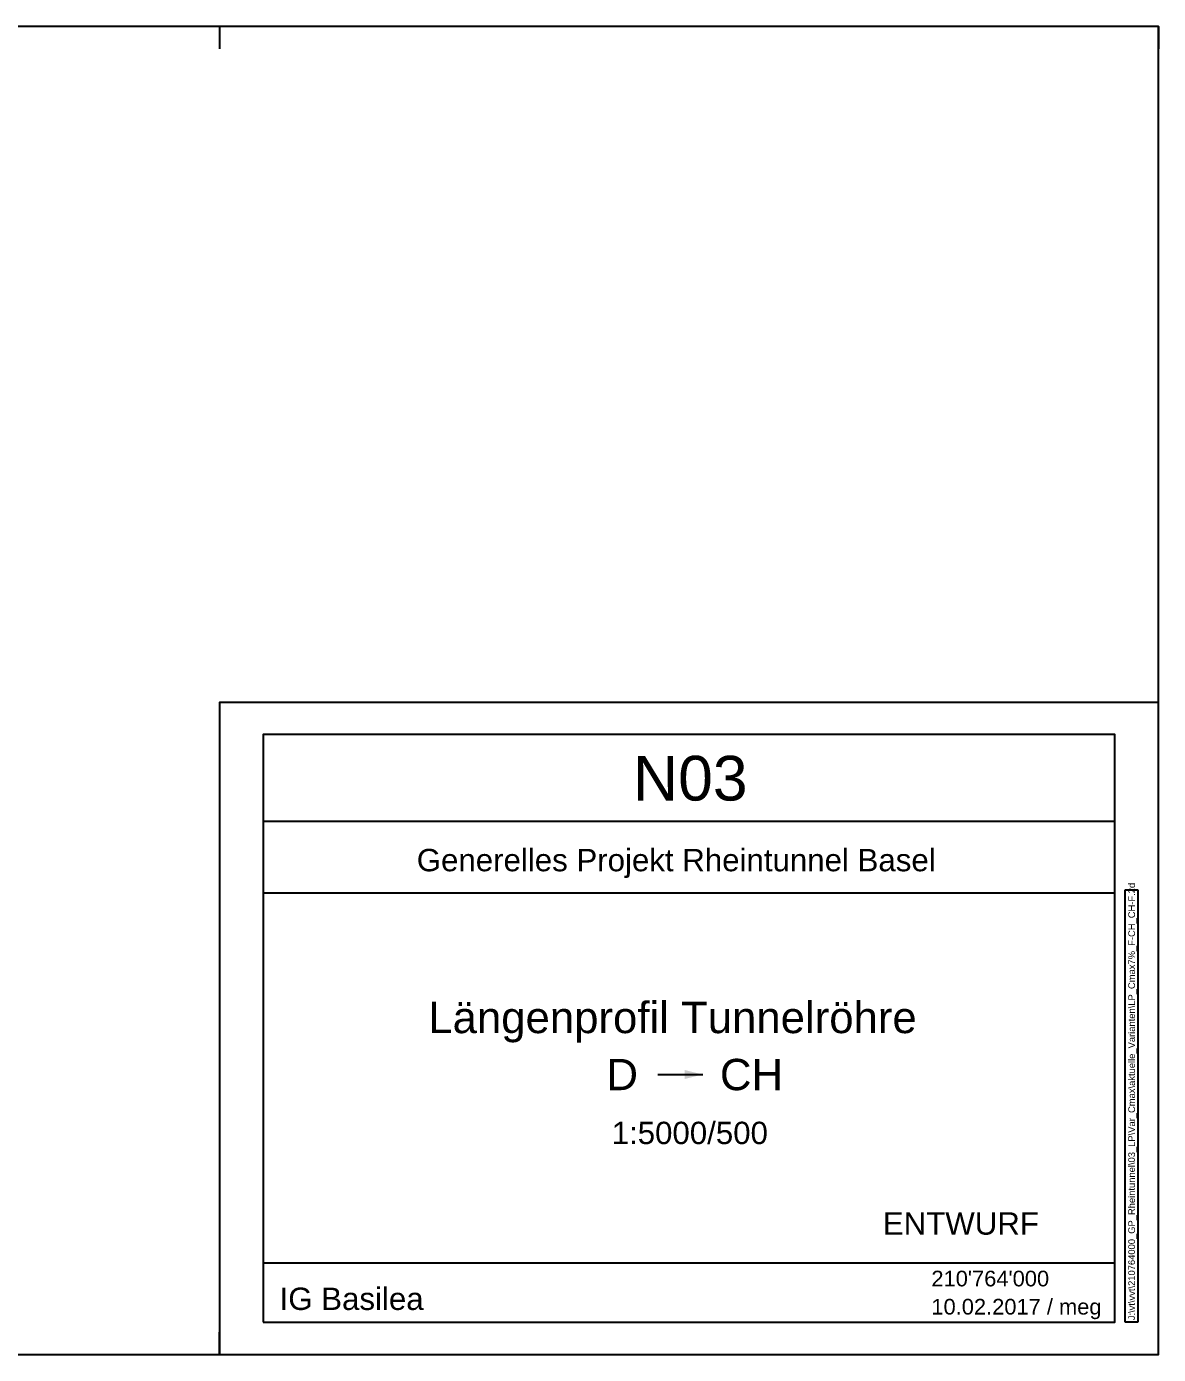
# Model space of a CAD drawing. Extents: x 2613415 to 2620765, y 1261452 to 1268028.
# Drawn here: x 2619474 to 2620740, y 1266543 to 1268028 of the extents above; entities that cross this region are included whole.
import ezdxf

# ---------------------------------------------------------------- set-up
doc = ezdxf.new("R2010")
doc.units = 0
doc.header["$LTSCALE"] = 5
doc.layers.get('0').update_dxf_attribs({"color": 1, "linetype": 'CONTINUOUS'})
doc.layers.add('TB', color=7, linetype='CONTINUOUS')
doc.styles.add('ARIAL', font='')
doc.styles.get("Standard").update_dxf_attribs({"font": 'MONOTXT'})
doc.styles.get('ARIAL').set_extended_font_data('Arial')

# ---------------------------------------------------------------- blocks, each defined once
blk = doc.blocks.new('CDWK_EXTR_2')
at = {"color": 0}
blk.add_solid([(0, 0), (2, 0.5), (2, -0.5)], dxfattribs=at)

msp = doc.modelspace()

# ---------------------------------------------------------------- linework, layer by layer
at = {"layer": 'TB', "color": 7, "linetype": 'CONTINUOUS'}
for p, q in [((2619689.6, 1268027.6, 3), (2619689.6, 1268002.6, 3)), ((2620739.6, 1268027.6, 3), (2620714.6, 1268027.6, 3)), ((2620739.6, 1268027.6, 3), (2620739.6, 1268002.6, 3)), ((2619738.3, 1267139.1), (2620691, 1267139.1)), ((2620717.1, 1267061.9), (2620702.1, 1267061.9)), ((2620702.1, 1267061.9), (2620702.1, 1266579)), ((2620717.1, 1266579), (2620717.1, 1267061.9)), ((2619738.3, 1267058.9), (2620691, 1267058.9)), ((2620179.6, 1266855.6, 2.5), (2620229.9, 1266855.6, 2.5)), ((2619738.3, 1266645), (2620691, 1266645)), ((2620702.1, 1266579), (2620717.1, 1266579)), ((2619689.6, 1266542.6, 3), (2619689.6, 1266567.6, 3)), ((2620739.6, 1266542.6, 3), (2620739.6, 1266567.6, 3))]:
    msp.add_line(p, q, dxfattribs=at)
at = {"layer": 'TB', "color": 7, "linetype": 'CONTINUOUS', "elevation": 3}
msp.add_lwpolyline([(2616539.6, 1266542.6), (2620739.6, 1266542.6), (2620739.6, 1268027.6), (2616539.6, 1268027.6), (2616539.6, 1266542.6)], dxfattribs=at)
at = {"layer": 'TB', "color": 7, "linetype": 'CONTINUOUS'}
for points in [[(2619689.6, 1266542.6), (2620739.6, 1266542.6), (2620739.6, 1267271.7), (2619689.6, 1267271.7)], [(2619738.3, 1266578.5), (2620691, 1266578.5), (2620691, 1267235.7), (2619738.3, 1267235.7)]]:
    msp.add_lwpolyline(points, close=True, dxfattribs=at)

# ---------------------------------------------------------------- block references
at = {"layer": 'TB', "color": 7, "linetype": 'CONTINUOUS', "xscale": 10, "yscale": 10, "zscale": 10, "rotation": 180}
msp.add_blockref('CDWK_EXTR_2', (2620229.9, 1266855.6, 2.5), dxfattribs=at)

# ---------------------------------------------------------------- texts
at = {"layer": 'TB', "color": 7, "style": 'ARIAL'}
for s, height, p in [('N03', 50, (2620152, 1267162)), ('Generelles Projekt Rheintunnel Basel', 25, (2619910.1, 1267082.9)), ('Längenprofil Tunnelröhre', 35, (2619923, 1266901.9)), ('1:5000/500', 25, (2620128.1, 1266777.8)), ("210'764'000", 17.5, (2620485.7, 1266618.7)), ('IG Basilea', 25, (2619756.7, 1266592.3)), ('10.02.2017 / meg', 17.5, (2620485.7, 1266587.2))]:
    msp.add_text(s, height=height, dxfattribs=at).set_placement(p)
for s, height, rotation, p in [('J:\\vt\\vvt\\210764000_GP_Rheintunnel\\03_LP\\Var_Cmax\\aktuelle_Varianten\\LP_Cmax7%_F-CH_CH-F.2d', 7.5, 90, (2620713.4, 1266580.8)), ('D', 35, 360, (2620122.3, 1266838.1)), ('CH', 35, 360, (2620249.2, 1266838.1))]:
    msp.add_text(s, height=height, rotation=rotation, dxfattribs=at).set_placement(p)
at = {"layer": 'TB', "color": 4, "insert": (2620431.4, 1266701.5, 2.5), "char_height": 25, "width": 224.981, "attachment_point": 1}
msp.add_mtext('\\fArial|b0|i0|c0|p18;\\H25;\\W1;\\C1;ENTWURF', dxfattribs=at)

doc.saveas('drawing.dxf')
